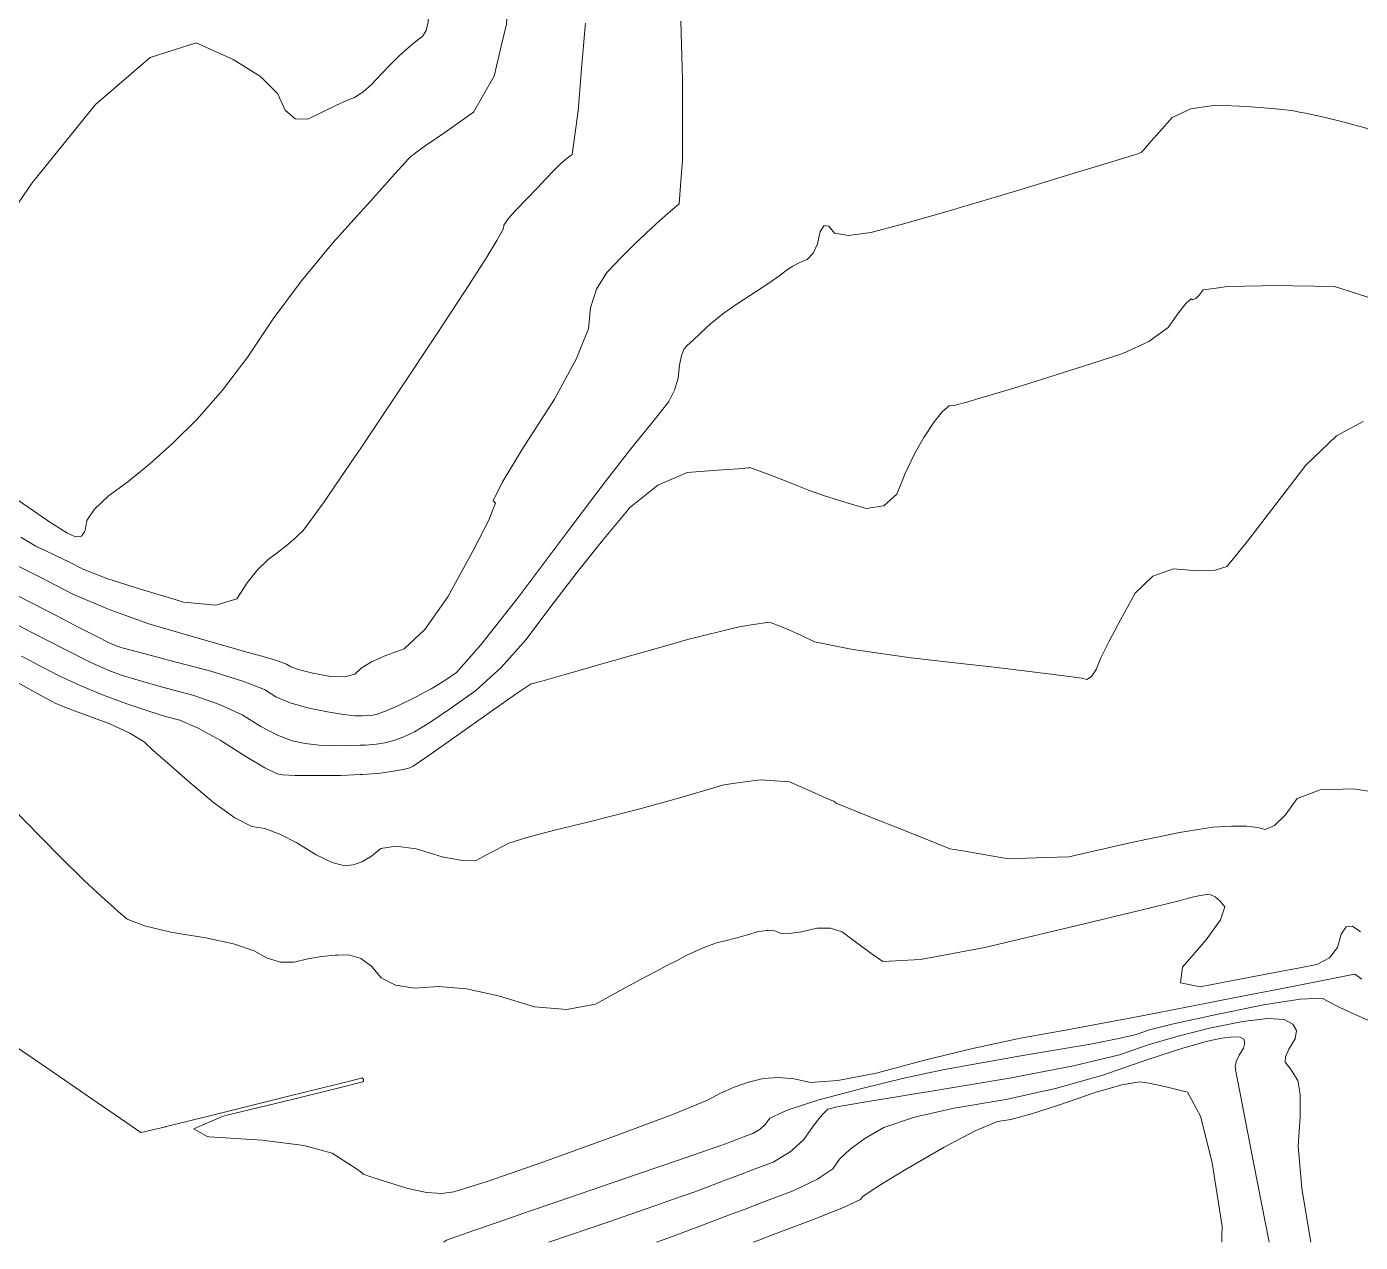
# Model space of a CAD drawing. Header units: inches. Extents: x 1337389 to 1347141, y 407035 to 414577.
# Drawn here: x 1339884.3 to 1340347.1, y 407035.3 to 407457 of the extents above; entities that cross this region are included whole.
import ezdxf

# ---------------------------------------------------------------- set-up
doc = ezdxf.new("R2010")
doc.units = ezdxf.units.IN
doc.header["$MEASUREMENT"] = 0
doc.layers.add('Topo', color=7, linetype='Continuous', lineweight=15, true_color=0x459900)

msp = doc.modelspace()

# ---------------------------------------------------------------- linework, layer by layer
at = {"layer": 'Topo'}
for p, q in [((1340076.9878, 407443.7931, 1110), (1340075.7498, 407429.139, 1110)), ((1340090.5211, 407237.775, 1130), (1340106.9639, 407242.458, 1130)), ((1340186.983, 407085.893, 1155), (1340191.7469, 407086.681, 1155)), ((1340101.5849, 407060.7249, 1150), (1340105.4131, 407062.0379, 1150)), ((1340104.8781, 407048.8439, 1155), (1340108.7219, 407050.2061, 1155)), ((1340129.8581, 407045.4009, 1160), (1340134.59, 407047.1938, 1160)), ((1340052.926, 407044.0549, 1150), (1340058.815, 407046.0908, 1150)), ((1340108.1101, 407037.1831, 1160), (1340115.6501, 407040.0301, 1160)), ((1340299.0751, 407037.584, 1165), (1340299.0039, 407035.2906, 1165)), ((1340136.4701, 407035.2906, 1165), (1340137.747, 407035.7742, 1165))]:
    msp.add_line(p, q, dxfattribs=at)
for points, elevation in [([(1340000, 407512.4419), (1340000.609, 407512.9069), (1340000.662, 407512.824), (1340001.3719, 407511.855), (1340002.7369, 407509.9989), (1340004.7579, 407507.2559), (1340011.3479, 407505.4712), (1340022.5061, 407504.643), (1340038.2342, 407504.773), (1340048.2009, 407497.0081), (1340052.4092, 407481.3481), (1340050.8549, 407457.794), (1340049.015, 407450.1852)], 1105), ([(1340006.3381, 407479.8561), (1340011.1811, 407473.282), (1340015.5241, 407468.5549), (1340018.979, 407466.2031), (1340021.545, 407466.224), (1340023.1719, 407464.9571), (1340023.8579, 407462.4019), (1340023.605, 407458.5581), (1340022.8941, 407455.6169), (1340021.725, 407453.5778), (1340020.0981, 407452.4407), (1340018.167, 407450.904), (1340015.9302, 407448.9682), (1340013.3891, 407446.632), (1340010.5699, 407443.8619), (1340007.4729, 407440.657), (1340004.0981, 407437.017), (1340000.9549, 407434.2499), (1340000, 407433.629)], 1100), ([(1340111.364, 407403.3799), (1340111.9009, 407410.5219), (1340111.8989, 407438.6469), (1340111.3441, 407458.8971)], 1115), ([(1340078.1829, 407458.1941), (1340078.1061, 407457.0301), (1340076.9878, 407443.7931)], 1110), ([(1340000, 407433.629), (1339998.0418, 407432.3551), (1339995.3601, 407431.3318), (1339991.776, 407429.7429), (1339987.2892, 407427.5871), (1339981.8991, 407424.8639), (1339977.4549, 407424.9968), (1339973.9569, 407427.9849), (1339971.4041, 407433.8278), (1339965.417, 407439.676), (1339955.9949, 407445.5271), (1339943.1381, 407451.3831), (1339927.2251, 407446.2129), (1339908.256, 407430.015), (1339886.2311, 407402.7919), (1339872.077, 407382.3719)], 1100), ([(1340049.015, 407450.1852), (1340046.4971, 407439.7689), (1340039.3339, 407427.2732), (1340029.366, 407420.3071), (1340022.635, 407415.5831), (1340019.1412, 407413.103), (1340018.8831, 407412.866), (1340018.637, 407412.6759), (1340018.403, 407412.5349), (1340018.1811, 407412.44), (1340017.652, 407411.9621), (1340016.8161, 407411.1001), (1340015.674, 407409.8541), (1340010.923, 407404.5952), (1340009.379, 407402.8819)], 1105), ([(1340075.7498, 407429.139), (1340075.6359, 407427.79), (1340073.5491, 407412.574), (1340071.8451, 407411.3829), (1340069.7869, 407409.605), (1340067.3761, 407407.2411), (1340064.6121, 407404.2888), (1340061.4569, 407400.973), (1340057.9101, 407397.294), (1340053.972, 407393.251), (1340051.31, 407390.183), (1340049.9221, 407388.09), (1340049.809, 407386.9719), (1340047.488, 407382.7392), (1340044.1002, 407377.2409)], 1110), ([(1340270.0999, 407412.9839), (1340271.1261, 407413.4871), (1340272.0132, 407414.1821), (1340272.572, 407414.9767), (1340274.3909, 407417.1119), (1340277.471, 407420.5851), (1340281.811, 407425.3989), (1340288.3, 407428.442), (1340296.936, 407429.7162), (1340307.72, 407429.2211), (1340316.513, 407428.5951), (1340323.315, 407427.8381), (1340326.5899, 407427.2339)], 1120), ([(1340326.5899, 407427.2339), (1340328.1269, 407426.95), (1340334.0228, 407425.644), (1340341.005, 407423.92), (1340349.0711, 407421.7781), (1340354.6099, 407418.7849), (1340357.622, 407414.9391), (1340358.1061, 407410.2419), (1340359.07, 407404.7568), (1340360.5151, 407398.4859), (1340362.2881, 407391.982)], 1120), ([(1340230.0711, 407400.706), (1340244.008, 407404.952), (1340259.7331, 407409.7509), (1340268.3682, 407412.397), (1340269.911, 407412.8921), (1340270.0999, 407412.9839)], 1120), ([(1340078.6539, 407350.713), (1340079.2162, 407352.1341), (1340079.949, 407359.3808), (1340082.0961, 407365.9159), (1340085.6588, 407371.739), (1340090.6371, 407376.85), (1340095.1391, 407381.3598), (1340099.1649, 407385.2682), (1340102.7159, 407388.5741), (1340105.8339, 407391.3892), (1340108.5209, 407393.7121), (1340110.775, 407395.5441), (1340111.364, 407403.3799)], 1115), ([(1340009.379, 407402.8819), (1340002.5641, 407395.323), (1340000, 407392.4769)], 1105), ([(1340109.1589, 407330.8551), (1340109.1699, 407330.8761), (1340110.421, 407335.085), (1340110.8741, 407339.566), (1340111.544, 407342.9311), (1340112.4311, 407345.181), (1340113.535, 407346.3147), (1340115.423, 407348.143), (1340118.0952, 407350.6659), (1340121.5501, 407353.8842), (1340125.92, 407357.3559), (1340131.2041, 407361.082), (1340137.4028, 407365.062), (1340142.2511, 407368.2762), (1340145.749, 407370.722), (1340147.897, 407372.401), (1340150.1891, 407373.8768), (1340152.6259, 407375.151), (1340155.207, 407376.222), (1340157.25, 407378.38), (1340158.753, 407381.626), (1340159.7169, 407385.9601), (1340161.0182, 407388.0209), (1340162.655, 407387.8071), (1340164.628, 407385.319), (1340169.4741, 407384.5731), (1340177.1929, 407385.571), (1340187.7839, 407388.3109), (1340202.45, 407392.4541), (1340221.1919, 407398.0011), (1340230.0711, 407400.706)], 1120), ([(1340000, 407392.4769), (1339990.5961, 407382.037), (1339979.689, 407368.8), (1339969.8429, 407355.6098), (1339961.058, 407342.4689), (1339952.319, 407330.899), (1339943.6259, 407320.9021), (1339934.9801, 407312.478), (1339926.9231, 407305.205), (1339919.4561, 407299.0841), (1339912.5791, 407294.1159), (1339907.821, 407289.6399), (1339905.182, 407285.6571), (1339904.663, 407282.1659), (1339904.3361, 407281.703)], 1105), ([(1340044.1002, 407377.2409), (1340042.9601, 407375.3919), (1340036.224, 407364.9299), (1340026.5598, 407350.2179), (1340013.9689, 407331.2549), (1340000, 407310.3578)], 1110), ([(1340265.912, 407344.216), (1340273.7599, 407347.788), (1340280.466, 407352.581), (1340284.0619, 407357.6979), (1340286.688, 407361.007), (1340288.3443, 407362.5079), (1340289.0299, 407362.2), (1340289.971, 407362.6232), (1340291.1681, 407363.779), (1340292.6201, 407365.6669), (1340297.0341, 407366.267)], 1125), ([(1340297.0341, 407366.267), (1340300.9413, 407366.7979), (1340312.925, 407367.091)], 1125), ([(1340312.925, 407367.091), (1340316.13, 407367.17), (1340331.1512, 407366.9081)], 1125), ([(1340331.1512, 407366.9081), (1340338.187, 407366.7849), (1340346.153, 407364.246)], 1125), ([(1340346.153, 407364.246), (1340354.302, 407361.6482), (1340354.8321, 407361.133)], 1125), ([(1340046.0091, 407289.079), (1340047.043, 407291.6681), (1340046.1802, 407292.5218), (1340049.289, 407298.815), (1340056.372, 407310.5461), (1340067.4281, 407327.7171), (1340075.0431, 407341.5788), (1340078.6539, 407350.713)], 1115), ([(1340215.062, 407328.0559), (1340217.8402, 407328.8633), (1340227.967, 407331.948), (1340239.0259, 407335.386), (1340251.019, 407339.1771), (1340263.9439, 407343.32), (1340265.912, 407344.216)], 1125), ([(1340082.568, 407295.7682), (1340085.078, 407299.0811), (1340093.5061, 407309.9959), (1340097.4661, 407314.8058), (1340101.054, 407319.2329), (1340104.2729, 407323.278), (1340107.1201, 407326.9411), (1340109.1589, 407330.8551)], 1120), ([(1340135.0651, 407304.0019), (1340135.1831, 407304.0361), (1340136.575, 407303.6189), (1340139.093, 407302.7081), (1340142.738, 407301.3039), (1340146.701, 407299.755), (1340150.9811, 407298.0609), (1340155.5788, 407296.2211), (1340161.2152, 407294.243), (1340167.8882, 407292.1262), (1340175.5981, 407289.869), (1340181.7129, 407290.7561), (1340186.2321, 407294.788), (1340189.154, 407301.964), (1340192.2879, 407308.5329), (1340195.6321, 407314.4959), (1340199.187, 407319.853), (1340202.109, 407323.4879), (1340204.399, 407325.399), (1340206.0561, 407325.5889), (1340210.5359, 407326.743), (1340215.062, 407328.0559)], 1125), ([(1340330.6601, 407307.217), (1340338.8119, 407315.0701), (1340348.0471, 407320.0371)], 1130), ([(1340000, 407310.3578), (1339998.452, 407308.042), (1339987.2641, 407291.7451), (1339980.406, 407282.365), (1339977.8781, 407279.9021), (1339974.9802, 407277.3839), (1339971.7139, 407274.812), (1339968.0771, 407272.1849), (1339964.4629, 407268.5929), (1339960.8699, 407264.0351), (1339957.2979, 407258.5119), (1339949.9259, 407256.298), (1339938.753, 407257.3959), (1339936.19, 407258.1499)], 1110), ([(1340204.365, 407236.553), (1340220.0221, 407234.7617), (1340239.7819, 407232.4011), (1340250.497, 407230.9768), (1340252.168, 407230.4879), (1340253.8261, 407231.4978), (1340255.4711, 407234.008), (1340257.1041, 407238.0169), (1340259.8909, 407243.7538), (1340263.832, 407251.2201), (1340268.927, 407260.4141), (1340275.0861, 407266.3039), (1340282.3108, 407268.891), (1340290.6, 407268.173), (1340296.758, 407268.4369), (1340300.7869, 407269.6818), (1340302.6849, 407271.909), (1340307.8909, 407278.5161), (1340316.404, 407289.5039), (1340328.226, 407304.8721), (1340330.6601, 407307.217)], 1130), ([(1340092.2081, 407288.4929), (1340093.5099, 407290.0761), (1340103.2829, 407297.9291), (1340113.4662, 407302.2619), (1340124.0599, 407303.074), (1340131.211, 407303.6399), (1340134.9189, 407303.9609), (1340135.0651, 407304.0019)], 1125), ([(1339891.7141, 407285.5351), (1339891.581, 407285.6199), (1339881.1499, 407292.809), (1339870.3161, 407300.5399)], 1105), ([(1340000, 407217.9299), (1340000.6899, 407217.9381), (1340002.7521, 407218.0159), (1340004.3971, 407218.1439), (1340005.625, 407218.3199), (1340008.5121, 407219.4129), (1340013.058, 407221.4219), (1340019.2619, 407224.3459), (1340024.7303, 407227.2438), (1340029.462, 407230.117), (1340033.4569, 407232.9629), (1340041.909, 407242.569), (1340054.817, 407258.935), (1340072.182, 407282.0598), (1340082.568, 407295.7682)], 1120), ([(1340000, 407234.0731), (1340000.393, 407234.439), (1340003.9911, 407236.5879), (1340008.98, 407238.8121), (1340015.3598, 407241.1122), (1340022.5211, 407247.9132), (1340030.462, 407259.2127), (1340039.1842, 407275.013), (1340044.711, 407285.8321), (1340046.0091, 407289.079)], 1115), ([(1340000, 407207.7179), (1340001.8549, 407207.7879), (1340005.717, 407208.087), (1340008.6001, 407208.5019), (1340011.7492, 407209.357), (1340015.1639, 407210.6523), (1340018.8449, 407212.387), (1340024.2391, 407215.638), (1340031.347, 407220.4059), (1340040.169, 407226.691), (1340048.9159, 407234.6971), (1340057.589, 407244.4259), (1340066.187, 407255.8771), (1340075.0399, 407267.3021), (1340084.148, 407278.7009), (1340092.2081, 407288.4929)], 1125), ([(1339904.3361, 407281.703), (1339903.337, 407280.286), (1339901.205, 407280.0148), (1339898.2659, 407281.3551), (1339891.7141, 407285.5351)], 1105), ([(1339936.19, 407258.1499), (1339923.7791, 407261.803), (1339912.1559, 407265.586), (1339903.8831, 407268.744), (1339898.9598, 407271.2782), (1339894.5962, 407273.4601), (1339890.7899, 407275.2919), (1339887.5432, 407276.7718), (1339882.3309, 407279.9329)], 1110), ([(1339880.9321, 407270.091), (1339888.98, 407265.9779), (1339900.322, 407260.1401), (1339912.8899, 407254.7741), (1339926.684, 407249.8812), (1339941.7049, 407245.46), (1339953.5291, 407242.034), (1339960.7299, 407240.005)], 1115), ([(1340000, 407217.9299), (1339998.2121, 407217.91), (1339994.2259, 407218.3529), (1339988.733, 407219.2679), (1339981.734, 407220.6547), (1339975.7451, 407222.4079), (1339970.7668, 407224.5279), (1339966.7989, 407227.015), (1339959.2671, 407229.9641), (1339948.1679, 407233.3751), (1339933.5051, 407237.2479), (1339923.2499, 407239.972), (1339917.4017, 407241.546), (1339915.9629, 407241.9699), (1339912.99, 407243.288), (1339908.4858, 407245.5009), (1339902.4479, 407248.6081), (1339895.028, 407252.4319), (1339886.2249, 407256.973), (1339876.0389, 407262.231)], 1120), ([(1339876.8149, 407251.6969), (1339885.9011, 407246.9589), (1339897.3992, 407241.024), (1339906.386, 407236.5781), (1339912.862, 407233.62), (1339916.8259, 407232.1521), (1339923.0091, 407230.238), (1339931.4089, 407227.878), (1339942.0261, 407225.074), (1339951.2589, 407221.8529), (1339959.1081, 407218.217), (1339965.5731, 407214.165), (1339971.3649, 407211.1702), (1339976.4849, 407209.232), (1339980.9311, 407208.351), (1339985.835, 407207.7859), (1339991.1959, 407207.5369), (1339997.015, 407207.6051), (1340000, 407207.7179)], 1125), ([(1340106.9639, 407242.458), (1340113.6761, 407244.3699), (1340131.6039, 407248.7971), (1340135.6769, 407249.4289)], 1130), ([(1340135.6769, 407249.4289), (1340142.0898, 407250.424), (1340145.1339, 407249.2519), (1340148.746, 407247.723), (1340152.9238, 407245.837), (1340157.6691, 407243.595), (1340170.434, 407241.0019), (1340179.1499, 407239.7669)], 1130), ([(1340000, 407197.5241), (1339993.34, 407197.2711), (1339984.1812, 407197.1651), (1339977.4441, 407197.2191), (1339973.1291, 407197.4339), (1339971.2361, 407197.8089), (1339966.986, 407199.9309), (1339960.38, 407203.8011), (1339951.4171, 407209.4191), (1339943.776, 407213.6039), (1339937.4569, 407216.357), (1339932.4611, 407217.6761), (1339926.3299, 407219.5941), (1339919.0641, 407222.1079), (1339910.6639, 407225.2192), (1339902.9189, 407228.4009), (1339895.8269, 407231.6527), (1339889.39, 407234.976), (1339882.4781, 407238.6319)], 1130), ([(1339960.7299, 407240.005), (1339962.1571, 407239.603), (1339967.5889, 407238.168), (1339970.3509, 407237.3189)], 1115), ([(1339970.3509, 407237.3189), (1339971.7, 407236.9049), (1339974.4899, 407235.8119), (1339975.9601, 407234.891), (1339979.0012, 407233.8691), (1339983.613, 407232.7449), (1339989.7961, 407231.52), (1339994.654, 407231.3941), (1339998.186, 407232.3679), (1340000, 407234.0731)], 1115), ([(1340000, 407197.5241), (1340000.9591, 407197.5597), (1340007.0379, 407198.031), (1340011.5761, 407198.6841), (1340014.9871, 407199.3011), (1340017.271, 407199.8828), (1340018.4281, 407200.4279), (1340023.5362, 407203.8814), (1340032.5949, 407210.2419), (1340045.6058, 407219.5099), (1340054.541, 407225.752), (1340059.402, 407228.9682), (1340060.1887, 407229.1569), (1340060.931, 407229.3468), (1340061.63, 407229.537), (1340062.2829, 407229.7271), (1340071.176, 407232.2631), (1340087.6411, 407236.954)], 1130), ([(1340087.6411, 407236.954), (1340088.3069, 407237.1439), (1340090.5211, 407237.775)], 1130), ([(1340179.1499, 407239.7669), (1340191.2181, 407238.0571), (1340204.365, 407236.553)], 1130), ([(1340000, 407167.0927), (1339997.6561, 407166.244), (1339994.5641, 407165.859), (1339990.269, 407167.0019), (1339984.7721, 407169.6751), (1339978.071, 407173.8761), (1339972.1249, 407176.9119), (1339966.9341, 407178.783), (1339962.497, 407179.4891), (1339956.574, 407182.494), (1339949.1661, 407187.7971), (1339940.2719, 407195.399), (1339933.2931, 407201.4478), (1339928.2281, 407205.944), (1339925.0781, 407208.8882), (1339920.0572, 407211.9329), (1339913.1631, 407215.079), (1339904.3981, 407218.325), (1339898.0949, 407220.727), (1339894.2558, 407222.2831), (1339892.8788, 407222.993), (1339888.1421, 407225.5673), (1339880.044, 407230.005)], 1135), ([(1340130.133, 407194.5079), (1340138.856, 407195.7631), (1340149.0061, 407194.989), (1340156.6349, 407191.6179), (1340161.736, 407189.3741), (1340164.3111, 407188.258), (1340164.358, 407188.27), (1340164.5251, 407188.1729), (1340164.8122, 407187.9672), (1340165.2201, 407187.6519), (1340171.9949, 407184.859), (1340180.3377, 407181.5111)], 1135), ([(1339873.8299, 407191.5889), (1339883.4829, 407181.711), (1339889.597, 407175.5211)], 1140), ([(1340084.342, 407182.386), (1340096.2319, 407185.457), (1340110.9969, 407189.5201), (1340126.187, 407193.9402), (1340130.133, 407194.5079)], 1135), ([(1340237.8571, 407168.753), (1340245.9258, 407169.0261), (1340267.6941, 407173.968), (1340284.359, 407177.3889), (1340295.9209, 407179.287), (1340302.3801, 407179.664), (1340307.5671, 407179.6461), (1340311.4811, 407179.2331), (1340314.121, 407178.427), (1340317.286, 407179.8189), (1340320.9762, 407183.4112), (1340325.1891, 407189.203), (1340333.1141, 407192.2641), (1340344.749, 407192.5968), (1340360.095, 407190.1999)], 1135), ([(1340000, 407167.0927), (1340000.7941, 407167.3809), (1340003.977, 407169.2682), (1340007.2059, 407171.907), (1340012.362, 407172.738), (1340019.444, 407171.763), (1340028.452, 407168.9809), (1340035.4839, 407167.689), (1340040.5381, 407167.887), (1340043.615, 407169.575), (1340046.485, 407171.1221), (1340049.1489, 407172.5281), (1340051.6059, 407173.794), (1340057.8821, 407175.754), (1340067.978, 407178.4071), (1340081.8931, 407181.7531), (1340084.342, 407182.386)], 1135), ([(1340180.3377, 407181.5111), (1340185.137, 407179.5859), (1340199.9649, 407173.6951)], 1135), ([(1339889.597, 407175.5211), (1339895.872, 407169.1668), (1339904.293, 407160.8141), (1339908.7471, 407156.6511), (1339912.7109, 407153.0261), (1339913.2621, 407152.5371)], 1140), ([(1340199.9649, 407173.6951), (1340204.6479, 407171.835), (1340209.127, 407171.0571)], 1135), ([(1340209.127, 407171.0571), (1340224.9112, 407168.3151), (1340237.8571, 407168.753)], 1135), ([(1340141.302, 407143.503), (1340141.3929, 407143.5161), (1340143.9291, 407143.323), (1340145.834, 407142.481), (1340148.906, 407142.362), (1340153.143, 407142.9658), (1340158.545, 407144.294), (1340163.262, 407144.3171), (1340167.2929, 407143.037), (1340170.6391, 407140.453), (1340174.1089, 407137.8611), (1340177.7028, 407135.2621), (1340181.4221, 407132.6561), (1340194.4481, 407133.4261), (1340216.7832, 407137.5729), (1340248.4259, 407145.0951), (1340270.899, 407150.488), (1340284.2019, 407153.753), (1340288.3369, 407154.8881), (1340291.5579, 407155.614), (1340293.866, 407155.9299), (1340295.2617, 407155.8371), (1340296.771, 407155.098), (1340298.3948, 407153.714), (1340300.1321, 407151.6849), (1340298.5469, 407147.1729), (1340293.6409, 407140.1771), (1340285.4139, 407130.6978), (1340284.714, 407125.28), (1340291.5431, 407123.9249), (1340305.8991, 407126.6311), (1340317.4349, 407128.824), (1340326.151, 407130.5031), (1340332.046, 407131.6689), (1340336.394, 407134.012), (1340339.1969, 407137.531), (1340340.4531, 407142.226), (1340342.1981, 407144.71), (1340344.434, 407144.982), (1340347.1601, 407143.043)], 1140), ([(1339913.2621, 407152.5371), (1339916.1858, 407149.9371), (1339919.1721, 407147.3851), (1339925.2149, 407145.0389), (1339934.3151, 407142.899), (1339938.54, 407142.227)], 1140), ([(1339938.54, 407142.227), (1339946.472, 407140.9639), (1339956.1001, 407138.8081), (1339963.2011, 407136.4301), (1339967.774, 407133.8299), (1339972.4061, 407132.49), (1339977.096, 407132.4109), (1339981.8461, 407133.5921), (1339986.5859, 407134.4242), (1339991.315, 407134.9069), (1339992.3241, 407134.9361)], 1140), ([(1340110.2568, 407133.2151), (1340113.218, 407134.7409), (1340119.0379, 407137.422), (1340123.6869, 407139.1798), (1340127.1628, 407140.0162), (1340130.745, 407140.942), (1340134.4339, 407141.957), (1340138.228, 407143.061), (1340141.302, 407143.503)], 1140), ([(1339992.3241, 407134.9361), (1339996.033, 407135.04), (1340000, 407133.8459)], 1140), ([(1340000, 407133.8459), (1340000.2711, 407133.764), (1340004.0269, 407131.0781), (1340007.303, 407126.981), (1340012.269, 407124.447), (1340018.925, 407123.4741), (1340027.2698, 407124.0639), (1340036.9831, 407123.1762), (1340048.062, 407120.8098), (1340060.5079, 407116.966), (1340071.7261, 407116.0049), (1340081.7139, 407117.9261), (1340090.4729, 407122.7298), (1340098.6429, 407127.1331), (1340103.5632, 407129.7309)], 1140), ([(1340103.5632, 407129.7309), (1340106.2241, 407131.1369), (1340110.2568, 407133.2151)], 1140), ([(1340000, 407059.8619), (1340000.8981, 407059.228), (1340001.0382, 407058.973), (1340003.6989, 407058.011), (1340008.882, 407056.3408), (1340016.5859, 407053.965), (1340023.0989, 407052.589), (1340028.4211, 407052.2122), (1340032.5509, 407052.835), (1340044.119, 407056.4268), (1340063.1259, 407062.9879), (1340089.5711, 407072.519), (1340108.7191, 407079.705), (1340120.569, 407084.546), (1340125.1221, 407087.043), (1340129.8639, 407089.1281), (1340134.7951, 407090.8011), (1340139.916, 407092.0622), (1340145.2062, 407092.4681), (1340150.666, 407092.0179), (1340156.2939, 407090.713), (1340165.7878, 407091.3751), (1340179.1469, 407094.005), (1340196.3719, 407098.6029), (1340213.0508, 407102.6231), (1340229.185, 407106.0639), (1340244.7732, 407108.9272), (1340257.7931, 407111.331), (1340268.245, 407113.2761), (1340276.1301, 407114.7618), (1340287.985, 407117.058), (1340303.8131, 407120.165), (1340323.6119, 407124.0821), (1340336.9989, 407126.731), (1340343.9749, 407128.1141), (1340344.5388, 407128.2291), (1340344.9211, 407128.303), (1340345.1288, 407128.3306), (1340345.164, 407128.3129), (1340345.199, 407128.2961), (1340345.243, 407128.2761), (1340347.587, 407126.6222)], 1145), ([(1339897.5073, 407091.528), (1339881.8729, 407102.239), (1339867.7099, 407112.031), (1339860.3569, 407117.2471), (1339859.8139, 407117.886), (1339853.202, 407125.0141)], 1145), ([(1340140.9459, 407076.6051), (1340142.1871, 407078.412), (1340148.225, 407081.166), (1340158.8581, 407084.5759), (1340174.0879, 407088.6409), (1340188.7522, 407092.1801), (1340202.8511, 407095.1921), (1340216.384, 407097.678), (1340229.3381, 407099.9829), (1340241.7101, 407102.108), (1340253.5019, 407104.0521), (1340262.734, 407105.8232), (1340269.4049, 407107.4222), (1340273.516, 407108.8481), (1340282.2359, 407111.0219), (1340295.5641, 407113.9449), (1340313.502, 407117.6161), (1340326.254, 407119.628), (1340333.8209, 407119.9799), (1340336.2041, 407118.673), (1340339.7711, 407116.9021), (1340344.523, 407114.669), (1340350.4598, 407111.9721)], 1150), ([(1340191.7469, 407086.681), (1340196.952, 407087.5408), (1340225.3111, 407092.2159), (1340247.5121, 407096.4758), (1340263.556, 407100.321), (1340273.4411, 407103.7501), (1340283.859, 407106.8201), (1340294.8101, 407109.5301), (1340306.2929, 407111.8801), (1340314.9282, 407112.909), (1340320.715, 407112.6172), (1340323.655, 407111.0041), (1340324.9029, 407108.7412), (1340324.458, 407105.828), (1340322.3209, 407102.267), (1340321.1661, 407099.5721), (1340320.9922, 407097.7441), (1340321.7989, 407096.784), (1340322.813, 407095.4091), (1340324.033, 407093.6209), (1340324.638, 407092.687)], 1155), ([(1340193.857, 407079.0451), (1340206.198, 407081.8779), (1340224.121, 407084.833), (1340241.291, 407088.614), (1340257.7061, 407093.2199), (1340273.3671, 407098.6531), (1340285.483, 407102.618), (1340294.0559, 407105.1139), (1340299.084, 407106.1439), (1340302.8649, 407106.5939), (1340305.3992, 407106.4659), (1340306.6869, 407105.7599), (1340307.0609, 407104.483), (1340306.5229, 407102.636), (1340305.0729, 407100.2181), (1340304.1369, 407098.186), (1340303.7172, 407096.5421), (1340303.8123, 407095.2831), (1340305.941, 407083.9031), (1340310.104, 407062.4009), (1340315.4174, 407035.2906)], 1160), ([(1339932.532, 407075.3999), (1339924.064, 407073.362), (1339923.9401, 407073.4321), (1339916.8672, 407078.268), (1339902.8449, 407087.8709), (1339897.5073, 407091.528)], 1145), ([(1340000, 407092.134), (1339992.1761, 407090.1929), (1339975.1711, 407085.967), (1339953.4441, 407080.565)], 1145), ([(1339953.738, 407079.3559), (1339976.476, 407084.831), (1339992.7292, 407088.8269), (1340000, 407090.7239)], 1145), ([(1340000, 407092.134), (1340000.694, 407092.3061), (1340000.7251, 407092.3071), (1340000.8121, 407092.225), (1340000.9549, 407092.059), (1340001.1541, 407091.81), (1340001.2201, 407091.546), (1340001.1541, 407091.2669), (1340000.9549, 407090.9731), (1340000, 407090.7239)], 1145), ([(1340156.621, 407042.931), (1340157.3261, 407043.1992), (1340168.014, 407047.507), (1340173.7109, 407050.1751), (1340174.4169, 407051.204), (1340179.4921, 407054.575), (1340188.9348, 407060.288), (1340202.7461, 407068.343), (1340213.4929, 407073.9669), (1340221.1782, 407077.1601), (1340225.7989, 407077.922), (1340232.9868, 407079.8537), (1340242.742, 407082.9579), (1340255.0631, 407087.2319), (1340264.353, 407089.9088), (1340270.613, 407090.9888), (1340273.8418, 407090.4721), (1340277.6609, 407089.7021), (1340282.0711, 407088.6791), (1340287.071, 407087.4038), (1340291.5882, 407078.996), (1340295.6229, 407063.4541), (1340296.061, 407060.6589)], 1165), ([(1340324.638, 407092.687), (1340325.4589, 407091.419), (1340326.1891, 407086.5168), (1340326.2221, 407078.914), (1340325.559, 407068.61), (1340325.8881, 407064.7611)], 1155), ([(1340159.2582, 407078.2282), (1340160.313, 407079.5639), (1340162.3691, 407081.5001), (1340163.703, 407081.856), (1340164.987, 407082.1659), (1340166.2221, 407082.4301), (1340167.4081, 407082.6479), (1340177.651, 407084.3511), (1340186.983, 407085.893)], 1155), ([(1339953.4441, 407080.565), (1339949.6789, 407079.6292), (1339934.2589, 407075.825)], 1145), ([(1339947.6449, 407071.9), (1339947.0029, 407071.9399), (1339942.3721, 407074.6871), (1339952.197, 407078.985), (1339953.738, 407079.3559)], 1145), ([(1339934.2589, 407075.825), (1339932.6431, 407075.4274), (1339932.532, 407075.3999)], 1145), ([(1340128.276, 407070.0351), (1340130.515, 407070.8819), (1340133.3701, 407071.963), (1340136.3369, 407073.0889), (1340138.7961, 407074.5389), (1340140.746, 407076.313), (1340140.9459, 407076.6051)], 1150), ([(1340155.0521, 407072.432), (1340157.536, 407076.0491), (1340159.2582, 407078.2282)], 1155), ([(1340159.9281, 407057.9921), (1340164.0482, 407060.8181), (1340166.325, 407064.1341), (1340170.0291, 407067.619), (1340175.159, 407071.2739), (1340181.7159, 407075.0981), (1340192.063, 407078.6331), (1340193.857, 407079.0451)], 1160), ([(1340000, 407059.8619), (1339999.0741, 407060.5159), (1339995.564, 407062.836), (1339990.3691, 407066.1902), (1339980.544, 407068.8252), (1339966.088, 407070.742), (1339947.6449, 407071.9)], 1145), ([(1340123.4612, 407068.2679), (1340125.1431, 407068.8521), (1340127.773, 407069.8449), (1340128.276, 407070.0351)], 1150), ([(1340149.912, 407067.1999), (1340154.037, 407070.9539), (1340155.0521, 407072.432)], 1155), ([(1340105.4131, 407062.0379), (1340113.1671, 407064.698), (1340123.4612, 407068.2679)], 1150), ([(1340131.433, 407058.615), (1340136.129, 407060.3932), (1340143.3331, 407063.1261), (1340149.303, 407066.6459), (1340149.912, 407067.1999)], 1155), ([(1340058.815, 407046.0908), (1340061.1729, 407046.9059), (1340091.843, 407057.3831), (1340101.5849, 407060.7249)], 1150), ([(1340325.8881, 407064.7611), (1340326.808, 407054.003), (1340329.9351, 407035.2906)], 1155), ([(1340108.7219, 407050.2061), (1340116.1569, 407052.8411), (1340122.5411, 407055.2501), (1340126.6659, 407056.8099)], 1155), ([(1340126.6659, 407056.8099), (1340129.1981, 407057.768), (1340131.433, 407058.615)], 1155), ([(1340153.389, 407054.6211), (1340158.7159, 407057.1612), (1340159.9281, 407057.9921)], 1160), ([(1340296.061, 407060.6589), (1340299.174, 407040.7787), (1340299.0751, 407037.584)], 1165), ([(1340134.59, 407047.1938), (1340138.8879, 407048.822), (1340150.3301, 407053.1617), (1340153.389, 407054.6211)], 1160), ([(1340065.4513, 407035.2906), (1340086.7142, 407042.554), (1340104.214, 407048.609), (1340104.8781, 407048.8439)], 1155), ([(1340037.2181, 407038.5839), (1340040.544, 407039.774), (1340052.926, 407044.0549)], 1150), ([(1340115.6501, 407040.0301), (1340117.309, 407040.656), (1340127.881, 407044.6529), (1340129.8581, 407045.4009)], 1160), ([(1340137.747, 407035.7742), (1340141.6481, 407037.252), (1340156.621, 407042.931)], 1165), ([(1340028.8738, 407035.2906), (1340029.409, 407035.545), (1340029.956, 407035.987), (1340037.2181, 407038.5839)], 1150), ([(1340102.9201, 407035.2906), (1340107.1712, 407036.829), (1340108.1101, 407037.1831)], 1160)]:
    msp.add_lwpolyline(points, dxfattribs=dict(at, elevation=elevation))

doc.saveas('drawing.dxf')
